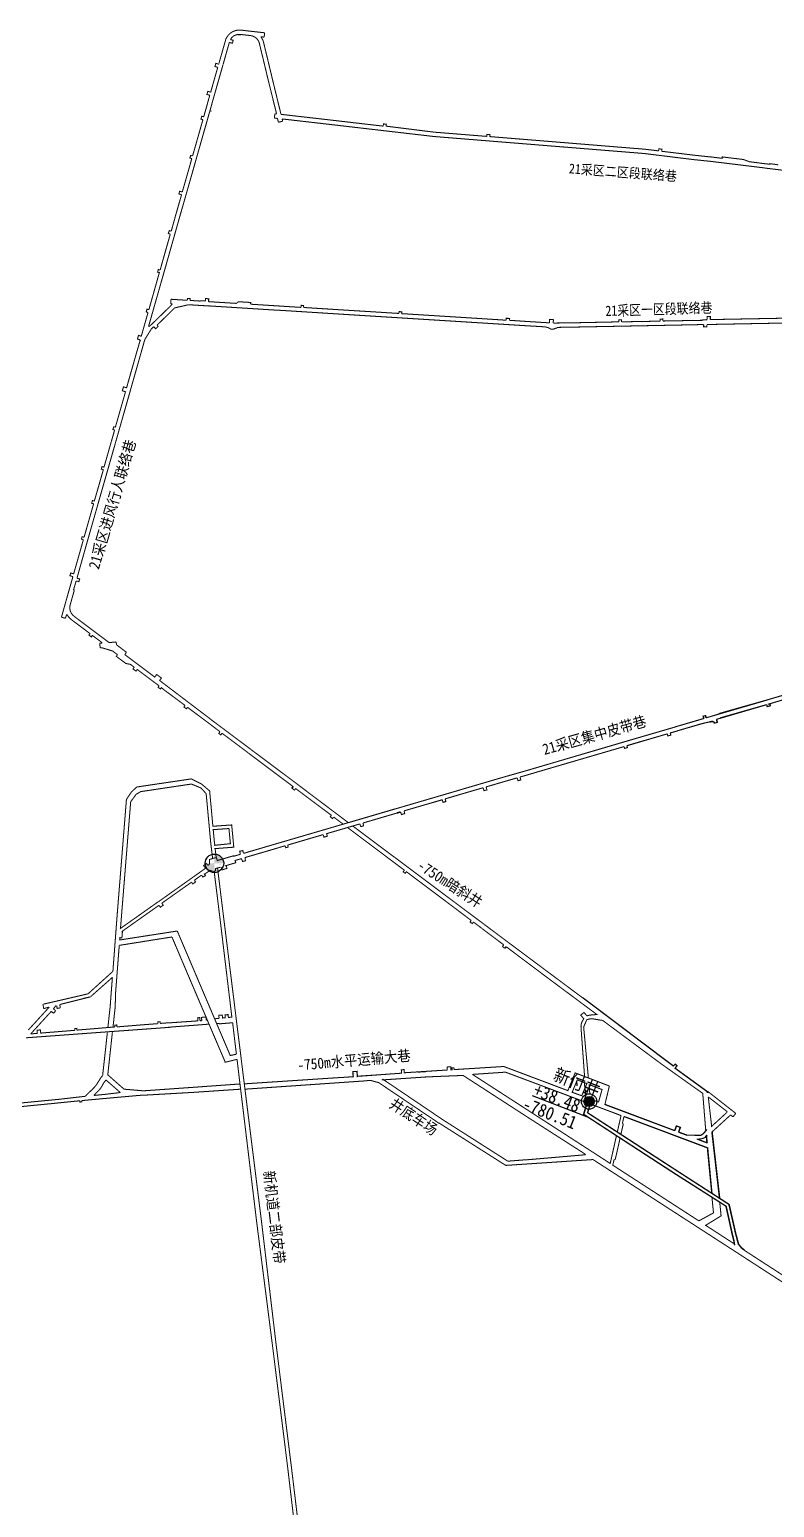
# Model space of a CAD drawing. Extents: x 39491721 to 39501025, y 3850790 to 3853755.
# Drawn here: x 39498082 to 39498809, y 3852255 to 3853696 of the extents above; entities that cross this region are included whole.
import ezdxf

# ---------------------------------------------------------------- set-up
doc = ezdxf.new("R2010")
doc.units = 0
doc.header["$MEASUREMENT"] = 0
for name, color, linetype in [('7煤煤巷', 7, 'Continuous'), ('井筒', 7, 'Continuous'), ('图签', 7, 'Continuous'), ('岩巷', 7, 'Continuous'), ('岩巷道名', 7, 'Continuous'), ('巷道名称', 7, 'Continuous'), ('月末色框', 7, 'Continuous'), ('溜煤眼', 7, 'Continuous'), ('煤巷', 7, 'Continuous')]:
    doc.layers.add(name, color=color, linetype=linetype)
doc.layers.add('岩巷ZSLK0900DCJ', color=7, linetype='Continuous', lineweight=0)
doc.styles.add('HZ', font='', dxfattribs={"width": 0.8})
doc.styles.get('HZ').set_extended_font_data('SimSun')

msp = doc.modelspace()

# ---------------------------------------------------------------- hatches: boundary and pattern name
at = {"layer": '溜煤眼', "lineweight": 40}
h = msp.add_hatch(color=256, dxfattribs=at)
h.paths.add_polyline_path([(39498262.6, 3852892.2), (39498262.6, 3852883.2), (39498271.6, 3852883.2, 0.414214)])
h.paths.add_polyline_path([(39498262.6, 3852874.2), (39498262.6, 3852883.2), (39498253.6, 3852883.2, 0.414214)])

# ---------------------------------------------------------------- linework, layer by layer
at = {"layer": '7煤煤巷', "color": 7, "const_width": 1}
for points in [[(39498221.1, 3852811.4), (39498241.5, 3852763.4)], [(39498278, 3852695.8), (39498226.3, 3852817.2)], [(39498241.5, 3852763.4), (39498273.2, 3852689.1)], [(39498277.5, 3852695.7), (39498284, 3852697.1)], [(39498272.6, 3852689.1), (39498284.6, 3852692.1)]]:
    msp.add_lwpolyline(points, dxfattribs=at)
at = {"layer": '井筒', "color": 7}
msp.add_line((39498572.6, 3852656.9), (39498627.1, 3852635.6), dxfattribs=at)
at = {"layer": '井筒', "color": 7, "const_width": 5}
msp.add_lwpolyline([(39498627.6, 3852648.5, 1), (39498628.6, 3852653.4, 1)], format="xyb", close=True, dxfattribs=at)
msp.add_lwpolyline([(39498627.6, 3852648.5, 1), (39498628.6, 3852653.4, 1)], format="xyb", close=True, dxfattribs=at)
at = {"layer": '井筒', "color": 7}
for radius in [7.5, 7.5, 5, 5]:
    msp.add_circle((39498628.1, 3852651), radius, dxfattribs=at)
at = {"layer": '图签', "color": 23, "const_width": 1}
msp.add_lwpolyline([(39498430, 3853601.6), (39498430.3, 3853603.8), (39498427.5, 3853604.1), (39498427.2, 3853601.9)], dxfattribs=at)
at = {"layer": '岩巷', "color": 23}
for points, const_width in [([(39498273.2, 3853685.2), (39498273.6, 3853686.5), (39498274.4, 3853688), (39498275.8, 3853690.3), (39498278.2, 3853692.6), (39498280.1, 3853693.9), (39498282.9, 3853695), (39498284.6, 3853695.4)], 1), ([(39498273.2, 3853685.2), (39498273.6, 3853686.5), (39498274.4, 3853688), (39498275.8, 3853690.3), (39498278.2, 3853692.6), (39498280.1, 3853693.9), (39498282.9, 3853695), (39498284.6, 3853695.4)], 1), ([(39498278.3, 3853686.4), (39498279.4, 3853688.2), (39498281.3, 3853689.8), (39498283.4, 3853690.8), (39498285.3, 3853691.3)], 1), ([(39498278.3, 3853686.4), (39498279.4, 3853688.2), (39498281.3, 3853689.8), (39498283.4, 3853690.8), (39498285.3, 3853691.3)], 1), ([(39498284.6, 3853695.4), (39498287, 3853695.6), (39498288.5, 3853695.5)], 1), ([(39498284.6, 3853695.4), (39498287, 3853695.6), (39498288.5, 3853695.5)], 0.5), ([(39498285.3, 3853691.3), (39498286.9, 3853691.3), (39498288.2, 3853691.2)], 1), ([(39498287.9, 3853691.3), (39498297.9, 3853690.2)], 1), ([(39498288.4, 3853695.5), (39498311.5, 3853692.9)], 1), ([(39498306.4, 3853682.5), (39498305.8, 3853684.5), (39498304.7, 3853686.2), (39498303.5, 3853687.6), (39498302, 3853688.7), (39498299.7, 3853689.8), (39498297.8, 3853690.2)], 1), ([(39498310.5, 3853683.4), (39498310, 3853685.3), (39498309.3, 3853686.7), (39498308.3, 3853688.4), (39498307.8, 3853689.1)], 1), ([(39498307.8, 3853689), (39498311.1, 3853688.7)], 1), ([(39498311.5, 3853692.9), (39498311.1, 3853688.7)], 1), ([(39498273.3, 3853685.3), (39498267, 3853663.2)], 1), ([(39498273.3, 3853685.3), (39498267, 3853663.2)], 1), ([(39498277.1, 3853683.5), (39498271, 3853662)], 1), ([(39498277.1, 3853683.5), (39498271, 3853662)], 1), ([(39498277.1, 3853683.5), (39498280.1, 3853682.7), (39498280.9, 3853685.6), (39498278.2, 3853686.3)], 1), ([(39498277.1, 3853683.5), (39498280.1, 3853682.7), (39498280.9, 3853685.6), (39498278.2, 3853686.3)], 1), ([(39498306.4, 3853682.7), (39498308.5, 3853673.8)], 1), ([(39498308.5, 3853673.7), (39498309.5, 3853669.9)], 1), ([(39498308.5, 3853673.7), (39498309.5, 3853669.9)], 1), ([(39498310.5, 3853683.6), (39498312.6, 3853674.8)], 1), ([(39498312.6, 3853674.7), (39498313.6, 3853670.9)], 1), ([(39498312.6, 3853674.7), (39498313.6, 3853670.9)], 1), ([(39498265.8, 3853659.2), (39498258.9, 3853635)], 1), ([(39498270.9, 3853661.7), (39498260, 3853623.5)], 1), ([(39498266.7, 3853662.3), (39498263.9, 3853663.1), (39498263.1, 3853660), (39498265.8, 3853659.2)], 1), ([(39498266.9, 3853662.9), (39498266.7, 3853662.3)], 1), ([(39498309.5, 3853669.9), (39498315.3, 3853645.6)], 1), ([(39498313.6, 3853670.9), (39498319.4, 3853646.6)], 1), ([(39498315.3, 3853645.7), (39498323.2, 3853613.9)], 1), ([(39498319.4, 3853646.6), (39498327.5, 3853613.4)], 1), ([(39498258.1, 3853632), (39498255.2, 3853632.8), (39498256.1, 3853635.8), (39498258.9, 3853635)], 1), ([(39498258, 3853632), (39498256, 3853624.8)], 1), ([(39498260.1, 3853623.6), (39498249.5, 3853586.5)], 1), ([(39498256, 3853624.7), (39498252.1, 3853611)], 1), ([(39498251.3, 3853608.2), (39498245.5, 3853587.7)], 1), ([(39498251.3, 3853608.2), (39498249.4, 3853608.8), (39498250.2, 3853611.6), (39498252.1, 3853611)], 1), ([(39498321.1, 3853609.7), (39498321.5, 3853614)], 1), ([(39498324.1, 3853609.4), (39498321.1, 3853609.7)], 1), ([(39498323.2, 3853613.9), (39498321.5, 3853614)], 1), ([(39498324.1, 3853609.4), (39498325, 3853605.7)], 1), ([(39498324.1, 3853609.4), (39498325, 3853605.7)], 1), ([(39498325, 3853605.7), (39498329.1, 3853606.7)], 1), ([(39498325, 3853605.7), (39498329.1, 3853606.7)], 1), ([(39498336.2, 3853612.4), (39498327.5, 3853613.4)], 1), ([(39498328.6, 3853608.9), (39498329.1, 3853606.7)], 1), ([(39498335.8, 3853608.1), (39498328.6, 3853608.9)], 1), ([(39498378.4, 3853603.2), (39498335.8, 3853608.1)], 1), ([(39498379, 3853607.5), (39498336.2, 3853612.4)], 1), ([(39498430.1, 3853597.2), (39498378.4, 3853603.2)], 1), ([(39498427.2, 3853601.9), (39498379, 3853607.5)], 1), ([(39498430.6, 3853601.8), (39498430, 3853601.8)], 1), ([(39498477.3, 3853596), (39498430.6, 3853601.8)], 1), ([(39498249.5, 3853586.5), (39498239.5, 3853551.3)], 1), ([(39498245.5, 3853587.6), (39498241.2, 3853572.8)], 1), ([(39498476.7, 3853591.8), (39498430.1, 3853597.2)], 1), ([(39498682, 3853575.2), (39498476.7, 3853591.8)], 1), ([(39498528.3, 3853591.9), (39498477.3, 3853596)], 1), ([(39498531.2, 3853591.3), (39498531.5, 3853593.5), (39498528.5, 3853593.9), (39498528.3, 3853591.7)], 1), ([(39498682.5, 3853579.4), (39498531.3, 3853591.7)], 1), ([(39498241.2, 3853572.8), (39498239.3, 3853573.3), (39498238.6, 3853570.8), (39498240.5, 3853570.3)], 1), ([(39498730.7, 3853569.2), (39498682, 3853575.2)], 1), ([(39498695.9, 3853577.8), (39498682.5, 3853579.4)], 1), ([(39498698.9, 3853577.4), (39498699.2, 3853579.4), (39498696.2, 3853579.8), (39498695.9, 3853577.8)], 1), ([(39498731.2, 3853573.5), (39498698.9, 3853577.4)], 1), ([(39498747.1, 3853571.8), (39498731.2, 3853573.5)], 1), ([(39498770.9, 3853570.3), (39498758, 3853571.9), (39498757.9, 3853570.5), (39498746.9, 3853571.9)], 1), ([(39498240.5, 3853570.3), (39498235.4, 3853552.4)], 1), ([(39498746.5, 3853567.6), (39498730.7, 3853569.2)], 1), ([(39498770.2, 3853564.7), (39498746.4, 3853567.6)], 1), ([(39498798.1, 3853561.3), (39498770.2, 3853564.7)], 1), ([(39498798.6, 3853565.4), (39498784.5, 3853567.2), (39498778.7, 3853569.4), (39498770.9, 3853570.3)], 1), ([(39498800, 3853561), (39498798, 3853561.3)], 1), ([(39498800.5, 3853565.2), (39498798.5, 3853565.4)], 1), ([(39498239.5, 3853551.3), (39498228.1, 3853511.5)], 1), ([(39498235.4, 3853552.4), (39498231.2, 3853537.7)], 1), ([(39498230.5, 3853535.1), (39498224, 3853512.5)], 1), ([(39498231.2, 3853537.7), (39498228.6, 3853538.4), (39498227.9, 3853535.8), (39498230.5, 3853535.1)], 1), ([(39498228.1, 3853511.5), (39498217.1, 3853472.6)], 1), ([(39498220.4, 3853499.5), (39498218.5, 3853500.1), (39498217.6, 3853497.2), (39498219.6, 3853496.6)], 1), ([(39498224.1, 3853512.6), (39498220.4, 3853499.5)], 1), ([(39498219.5, 3853496.6), (39498213, 3853473.8)], 1), ([(39498217.1, 3853472.6), (39498206.9, 3853436.8)], 1), ([(39498213, 3853473.8), (39498209.6, 3853461.6)], 1), ([(39498209, 3853459.8), (39498202.9, 3853438.1)], 1), ([(39498209, 3853459), (39498207.1, 3853459.6), (39498207.8, 3853462.1), (39498209.6, 3853461.6)], 1), ([(39498198.6, 3853422.9), (39498201.8, 3853434.3)], 1), ([(39498206.9, 3853436.8), (39498199.2, 3853409.8)], 1), ([(39498201.8, 3853434.3), (39498202.9, 3853438.1)], 1), ([(39498208.9, 3853416), (39498218.8, 3853425.7), (39498221.5, 3853428.3)], 1), ([(39498220.1, 3853433), (39498220, 3853428.6)], 1), ([(39498221.5, 3853428.8), (39498220, 3853428.8)], 1), ([(39498236.1, 3853432.1), (39498220.3, 3853433.1)], 1), ([(39498237.3, 3853427.8), (39498223.8, 3853424.7)], 1), ([(39498236.1, 3853432.1), (39498236.2, 3853433.9), (39498238.8, 3853433.8), (39498238.7, 3853432)], 1), ([(39498258, 3853426.5), (39498237.3, 3853427.8)], 1), ([(39498247.7, 3853431.4), (39498238.7, 3853432)], 1), ([(39498247.7, 3853431.4), (39498253.7, 3853431.6)], 1), ([(39498257.1, 3853430.6), (39498257.1, 3853431.5), (39498256.8, 3853431.5), (39498256.9, 3853433.6), (39498253.9, 3853433.8), (39498253.7, 3853431.6)], 1), ([(39498253.7, 3853431), (39498253.9, 3853433.8), (39498257, 3853433.6), (39498256.8, 3853430.8)], 1), ([(39498258.3, 3853430.7), (39498256.8, 3853430.8)], 1), ([(39498283.9, 3853429.1), (39498258.3, 3853430.7)], 1), ([(39498297.8, 3853428.3), (39498298, 3853430), (39498285.9, 3853430.7), (39498283.9, 3853429.1)], 1), ([(39498326.3, 3853426.5), (39498297.8, 3853428.3)], 1), ([(39498195, 3853410.5), (39498197.8, 3853420.2)], 1), ([(39498197.8, 3853420.2), (39498196, 3853420.8), (39498196.7, 3853423.5), (39498198.6, 3853422.9)], 1), ([(39498201.1, 3853408.5), (39498218.9, 3853425.7)], 1), ([(39498206.6, 3853407.9), (39498221.8, 3853422.7)], 1), ([(39498221.7, 3853422.7), (39498223.8, 3853424.7)], 1), ([(39498258, 3853426.6), (39498326, 3853422.3)], 1), ([(39498325.9, 3853422.4), (39498393.8, 3853418.1)], 1), ([(39498347.1, 3853425.2), (39498326.2, 3853426.5)], 1), ([(39498347.1, 3853425.2), (39498347.2, 3853427.2), (39498349.6, 3853427.1), (39498349.5, 3853425.1)], 1), ([(39498394.1, 3853422.3), (39498349.5, 3853425.1)], 1), ([(39498454.7, 3853414.3), (39498393.8, 3853418.1)], 1), ([(39498442.6, 3853419.3), (39498394.1, 3853422.3)], 1), ([(39498442.6, 3853419.3), (39498442.7, 3853421.1), (39498445.3, 3853420.9), (39498445.2, 3853419.1)], 1), ([(39498455, 3853418.5), (39498445.2, 3853419.1)], 1), ([(39498515.5, 3853410.5), (39498454.7, 3853414.3)], 1), ([(39498515.7, 3853414.7), (39498455, 3853418.5)], 1), ([(39498515.6, 3853414.7), (39498547.2, 3853412.7)], 1), ([(39498547.2, 3853412.7), (39498547.3, 3853414.7), (39498550.6, 3853414.4), (39498550.5, 3853412.6)], 1), ([(39498593.1, 3853409.9), (39498593.3, 3853413.2), (39498589.6, 3853413.4), (39498589.4, 3853410.1)], 1), ([(39498700.2, 3853411.9), (39498700.1, 3853413.9), (39498697.5, 3853413.8), (39498697.6, 3853411.8)], 1), ([(39498195, 3853410.5), (39498191.2, 3853397.1)], 1), ([(39498194.7, 3853394), (39498201.1, 3853404.3)], 1), ([(39498199.2, 3853409.8), (39498198.3, 3853406.6)], 1), ([(39498199, 3853406.5), (39498198.3, 3853406.6)], 1), ([(39498199, 3853406.5), (39498201.1, 3853408.5)], 1), ([(39498201.1, 3853404.3), (39498203.3, 3853406.4)], 1), ([(39498203.3, 3853406.4), (39498205.3, 3853404.4), (39498207.7, 3853406.7), (39498206.6, 3853407.9)], 1), ([(39498568.4, 3853407.2), (39498515.6, 3853410.5)], 1), ([(39498568.6, 3853411.4), (39498550.5, 3853412.6)], 1), ([(39498585.6, 3853406.2), (39498568.4, 3853407.2)], 1), ([(39498568.6, 3853411.4), (39498589.4, 3853410.1)], 1), ([(39498585.6, 3853406.1), (39498588.6, 3853405.3), (39498590.6, 3853404.1), (39498593.6, 3853403.9), (39498594.1, 3853404.4), (39498596.6, 3853405.1), (39498597.3, 3853405.8)], 1), ([(39498593.1, 3853409.9), (39498619.7, 3853410.3)], 1), ([(39498597.1, 3853405.7), (39498619.8, 3853406.1)], 1), ([(39498619.7, 3853410.3), (39498657.2, 3853411.1)], 1), ([(39498619.8, 3853406.1), (39498671.4, 3853407.1)], 1), ([(39498657.2, 3853411), (39498657.1, 3853413), (39498659.7, 3853413), (39498659.8, 3853411)], 1), ([(39498659.8, 3853411.1), (39498671.3, 3853411.3)], 1), ([(39498671.2, 3853407.1), (39498722.3, 3853408.1)], 1), ([(39498671.3, 3853411.3), (39498697.6, 3853411.8)], 1), ([(39498700.2, 3853411.9), (39498722.2, 3853412.3)], 1), ([(39498722.3, 3853408.1), (39498732, 3853408.3)], 1), ([(39498722.4, 3853412.4), (39498732, 3853412.5)], 1), ([(39498193.9, 3853391.3), (39498182.1, 3853349.7)], 1), ([(39498189.9, 3853392.4), (39498186.3, 3853380)], 1), ([(39498191.2, 3853397.1), (39498188.5, 3853397.9), (39498187.5, 3853394.3), (39498190.2, 3853393.5)], 1), ([(39498190.2, 3853393.5), (39498189.9, 3853392.4)], 1.5), ([(39498194.7, 3853394), (39498193.9, 3853391.3)], 1), ([(39498186.3, 3853380), (39498178, 3853350.9)], 1), ([(39498182.1, 3853349.7), (39498165.9, 3853292.9)], 1), ([(39498175.8, 3853343), (39498165.9, 3853308.4)], 1), ([(39498176.9, 3853346.8), (39498173.8, 3853347.7), (39498172.7, 3853343.9), (39498176.4, 3853342.8)], 1), ([(39498178, 3853350.9), (39498176.9, 3853346.8)], 1), ([(39498165.2, 3853305.7), (39498161.9, 3853294.1)], 1), ([(39498165.2, 3853305.7), (39498163.5, 3853306.1), (39498164.3, 3853308.8), (39498165.9, 3853308.4)], 1), ([(39498165.9, 3853292.8), (39498152.7, 3853246.7)], 1), ([(39498161.8, 3853293.9), (39498154.8, 3853269.4)], 1), ([(39498154.2, 3853267), (39498152.2, 3853267.6), (39498152.9, 3853270), (39498154.8, 3853269.4)], 1), ([(39498154.2, 3853267), (39498148.7, 3853247.8)], 1), ([(39498152.7, 3853246.7), (39498135.1, 3853184.9)], 1), ([(39498148.7, 3853247.8), (39498145.4, 3853236.4)], 1), ([(39498144.7, 3853233.8), (39498135.4, 3853201.1)], 1), ([(39498145.4, 3853236.4), (39498143.5, 3853236.9), (39498142.8, 3853234.3), (39498144.7, 3853233.8)], 1), ([(39498134.7, 3853198.8), (39498131.2, 3853186.3)], 1), ([(39498134.7, 3853198.8), (39498132.8, 3853199.3), (39498133.5, 3853201.6), (39498135.4, 3853201.1)], 1), ([(39498131.2, 3853186.3), (39498125.2, 3853165.4)], 1), ([(39498135.2, 3853185.2), (39498128.4, 3853161.1)], 1), ([(39498124.5, 3853162.7), (39498118.4, 3853141.3)], 1), ([(39498124.5, 3853162.7), (39498121.6, 3853163.6), (39498122.3, 3853166.3), (39498125.2, 3853165.4)], 1), ([(39498127.6, 3853158.5), (39498125.1, 3853149.7)], 1), ([(39498127.6, 3853158.5), (39498130.3, 3853157.8), (39498131.1, 3853160.4), (39498128.4, 3853161.1)], 1), ([(39498118.4, 3853141.3), (39498113.3, 3853123.1)], 1), ([(39498121.5, 3853134.1), (39498123.2, 3853140)], 1), ([(39498123.1, 3853139.8), (39498125.9, 3853149.5)], 1), ([(39498125.9, 3853149.5), (39498125.1, 3853149.7)], 1.5), ([(39498118.4, 3853125.9), (39498117.2, 3853122.1)], 1), ([(39498123.2, 3853120.6), (39498121.5, 3853122.1), (39498120.3, 3853123.4), (39498119.2, 3853125), (39498118.7, 3853125.8)], 1), ([(39498113.2, 3853123.2), (39498117.2, 3853122.1)], 1), ([(39498133, 3853113.3), (39498123.2, 3853120.6)], 1), ([(39498135.5, 3853116.6), (39498125.7, 3853124)], 1), ([(39498141.2, 3853107.1), (39498133, 3853113.3)], 1), ([(39498159.8, 3853098.4), (39498135.5, 3853116.6)], 1), ([(39498141.2, 3853107.1), (39498140.1, 3853105.7), (39498142.5, 3853103.9), (39498143.6, 3853105.3)], 1), ([(39498152.9, 3853097.8), (39498152.8, 3853098.4), (39498143.6, 3853105.3)], 1), ([(39498152.9, 3853098), (39498150.7, 3853097.8)], 1), ([(39498151.1, 3853093), (39498150.7, 3853097.9)], 1), ([(39498166.7, 3853099), (39498159.5, 3853098.4)], 1), ([(39498166.7, 3853099), (39498167, 3853096.3)], 1), ([(39498176.7, 3853088.9), (39498167, 3853096.3)], 1), ([(39498152.9, 3853093.3), (39498151.1, 3853093.2)], 1), ([(39498152.9, 3853093.3), (39498163.2, 3853090.2)], 1), ([(39498168, 3853086.6), (39498163.2, 3853090.2)], 1), ([(39498168, 3853086.6), (39498166.8, 3853085), (39498176.2, 3853078), (39498181.4, 3853077)], 1), ([(39498175.1, 3853086.7), (39498176.7, 3853088.9)], 1), ([(39498204.6, 3853064.6), (39498175.1, 3853086.7)], 1), ([(39498184.3, 3853074.4), (39498180.7, 3853077.1)], 1), ([(39498184.4, 3853074.6), (39498183.1, 3853072.7), (39498186, 3853070.6), (39498187.4, 3853072.5)], 1), ([(39498208.7, 3853056.1), (39498187.2, 3853072.2)], 1), ([(39498209, 3853061.5), (39498210.9, 3853063.8), (39498206.2, 3853067.3), (39498204.4, 3853064.9)], 1), ([(39498208.4, 3853056.1), (39498207.5, 3853054.9), (39498209.9, 3853053.2), (39498210.8, 3853054.4)], 1), ([(39498216, 3853056.2), (39498208.7, 3853061.8)], 1), ([(39498213.3, 3853052.5), (39498210.4, 3853054.8)], 1), ([(39498216, 3853056.2), (39498259.5, 3853023.2)], 1), ([(39498213.2, 3853052.5), (39498233.9, 3853037.1)], 1), ([(39498801.4, 3853042.4), (39498754.7, 3853029.2)], 1), ([(39498801.4, 3853042.4), (39498754.7, 3853029.2)], 1), ([(39498801.4, 3853042.4), (39498754.8, 3853028.8)], 1), ([(39498801.9, 3853042.4), (39498755.3, 3853028.8)], 1), ([(39498801.2, 3853037.9), (39498801.7, 3853035.9), (39498804.7, 3853036.8), (39498804.1, 3853038.8)], 1), ([(39498801.2, 3853037.9), (39498801.7, 3853035.9), (39498804.7, 3853036.8), (39498804.1, 3853038.8)], 1), ([(39498801.2, 3853037.9), (39498801.7, 3853035.9), (39498804.7, 3853036.8), (39498804.1, 3853038.7)], 1), ([(39498830.9, 3853051.1), (39498801.4, 3853042.4)], 1), ([(39498801.6, 3853037.9), (39498802.2, 3853036), (39498805.2, 3853036.8), (39498804.6, 3853038.8)], 1), ([(39498831.4, 3853051.1), (39498801.9, 3853042.5)], 1), ([(39498839.6, 3853049.1), (39498802.6, 3853038.3)], 1), ([(39498840, 3853049.2), (39498804.6, 3853038.8)], 1), ([(39498233.9, 3853037.1), (39498232.8, 3853035.6), (39498235.2, 3853033.8), (39498236.3, 3853035.3)], 1), ([(39498236.3, 3853035.3), (39498256.9, 3853019.9)], 1), ([(39498739.9, 3853024.4), (39498712.7, 3853016.4)], 1), ([(39498740.3, 3853024.4), (39498713.2, 3853016.5)], 1), ([(39498739.9, 3853024.4), (39498739.2, 3853026.6), (39498741.4, 3853027.2), (39498742.1, 3853025)], 1), ([(39498740.3, 3853024.4), (39498739.7, 3853026.6), (39498741.9, 3853027.3), (39498742.5, 3853025.1)], 1), ([(39498754.8, 3853028.8), (39498742.1, 3853025)], 1), ([(39498755.3, 3853028.8), (39498742.5, 3853025.1)], 1), ([(39498756, 3853024.7), (39498752.2, 3853023.5)], 1), ([(39498756.5, 3853024.7), (39498752.6, 3853023.6)], 1), ([(39498801.2, 3853037.9), (39498755.9, 3853025)], 1), ([(39498801.2, 3853037.9), (39498755.9, 3853025)], 1), ([(39498801.2, 3853037.9), (39498756, 3853024.6)], 1), ([(39498801.6, 3853037.9), (39498756.5, 3853024.7)], 1), ([(39498256.9, 3853019.9), (39498268, 3853011.5)], 1), ([(39498298.2, 3852994.2), (39498259.4, 3853023.2)], 1), ([(39498268, 3853011.5), (39498266.8, 3853009.9), (39498268.8, 3853008.4), (39498270, 3853010)], 1), ([(39498270, 3853010), (39498295.6, 3852990.8)], 1), ([(39498713.1, 3853016.4), (39498675.6, 3853005.5)], 1), ([(39498713.1, 3853016.4), (39498675.6, 3853005.5)], 1), ([(39498713.2, 3853016.4), (39498675.7, 3853005.5)], 1), ([(39498707.2, 3853010.3), (39498707.8, 3853008.2), (39498704.9, 3853007.4), (39498704.4, 3853009.4)], 1), ([(39498707.2, 3853010.3), (39498707.8, 3853008.2), (39498704.9, 3853007.4), (39498704.4, 3853009.4)], 1), ([(39498707.3, 3853010.2), (39498707.9, 3853008.2), (39498705, 3853007.4), (39498704.4, 3853009.4)], 1), ([(39498714.3, 3853012.3), (39498707.2, 3853010.3)], 1), ([(39498714.3, 3853012.3), (39498707.2, 3853010.3)], 1), ([(39498714.4, 3853012.3), (39498707.3, 3853010.2)], 1), ([(39498738.4, 3853019.5), (39498713.9, 3853012.3)], 1), ([(39498738.9, 3853019.5), (39498714.4, 3853012.4)], 1), ([(39498738.4, 3853019.5), (39498745.7, 3853021.1)], 1), ([(39498738.9, 3853019.5), (39498746.2, 3853021.2)], 1), ([(39498745.7, 3853021.1), (39498748.6, 3853021.5)], 1.5), ([(39498746.2, 3853021.2), (39498749, 3853021.6)], 1.5), ([(39498752.2, 3853023.5), (39498753, 3853020.6), (39498750.1, 3853019.8), (39498749.8, 3853020.7), (39498748.6, 3853021.5)], 1), ([(39498752.6, 3853023.6), (39498753.5, 3853020.7), (39498750.6, 3853019.8), (39498750.3, 3853020.8), (39498749, 3853021.6)], 1), ([(39498749.8, 3853020.7), (39498750.1, 3853019.8)], 1), ([(39498750.3, 3853020.8), (39498750.6, 3853019.8)], 1), ([(39498675.6, 3853005.5), (39498619.8, 3852989.1)], 1), ([(39498675.7, 3853005.5), (39498619.9, 3852989.1)], 1), ([(39498662.2, 3852997), (39498621.1, 3852985)], 1), ([(39498665, 3852997.8), (39498665.6, 3852996), (39498662.8, 3852995.2), (39498662.2, 3852997)], 1), ([(39498676.8, 3853001.4), (39498664.9, 3852997.9)], 1), ([(39498676.9, 3853001.3), (39498665, 3852997.8)], 1), ([(39498704.4, 3853009.4), (39498676.8, 3853001.4)], 1), ([(39498704.4, 3853009.4), (39498676.8, 3853001.4)], 1), ([(39498704.4, 3853009.4), (39498676.9, 3853001.3)], 1), ([(39498295.7, 3852990.7), (39498339.6, 3852957.8)], 1), ([(39498393.1, 3852922.9), (39498342, 3852961.4), (39498298.3, 3852994.1)], 1), ([(39498619.9, 3852989.1), (39498567.1, 3852973.6)], 1), ([(39498621.1, 3852985), (39498568.2, 3852969.5)], 1), ([(39498542.8, 3852966.7), (39498500.6, 3852954.3)], 1), ([(39498567.1, 3852973.6), (39498542.8, 3852966.7)], 1), ([(39498557.9, 3852966.5), (39498544, 3852962.5)], 1), ([(39498557.9, 3852966.5), (39498558.8, 3852963.7), (39498561.5, 3852964.5), (39498560.7, 3852967.3)], 1), ([(39498568.3, 3852969.5), (39498560.7, 3852967.3)], 1), ([(39498261, 3852919.8), (39498257.9, 3852953.8), (39498250.1, 3852960.4), (39498240, 3852965.5), (39498186.8, 3852957.6), (39498181.6, 3852952.8), (39498176.7, 3852945.5), (39498171, 3852874.3)], 1), ([(39498180.8, 3852943.1), (39498186.2, 3852950.5), (39498190.6, 3852953.1), (39498240.1, 3852960.5), (39498249.5, 3852956.6), (39498254.5, 3852951.1), (39498258.9, 3852903.6), (39498260.8, 3852887.9)], 1), ([(39498341.8, 3852956.1), (39498340.7, 3852954.6), (39498338.4, 3852956.3), (39498339.6, 3852957.8)], 1), ([(39498339.4, 3852957.9), (39498339.6, 3852957.8)], 1), ([(39498341.8, 3852956.1), (39498376.7, 3852930)], 1), ([(39498500.7, 3852954.3), (39498468.6, 3852944.9)], 1), ([(39498524.7, 3852956.9), (39498490.2, 3852946.8)], 1), ([(39498524.7, 3852956.9), (39498525.6, 3852954), (39498528.4, 3852954.8), (39498527.6, 3852957.7)], 1), ([(39498544, 3852962.5), (39498527.6, 3852957.7)], 1), ([(39498170.9, 3852819.7), (39498172.2, 3852835.9), (39498180.9, 3852943.7)], 1), ([(39498258.3, 3852948.7), (39498258.3, 3852948.7)], 1), ([(39498258.6, 3852946.3), (39498258.6, 3852946.3)], 1), ([(39498468.6, 3852944.9), (39498393.5, 3852922.9)], 1), ([(39498469.8, 3852940.8), (39498447.5, 3852934.3)], 1), ([(39498484.8, 3852945.2), (39498469.8, 3852940.8)], 1), ([(39498484.9, 3852945.1), (39498469.8, 3852940.8)], 1), ([(39498484.9, 3852945.1), (39498469.8, 3852940.8)], 1), ([(39498484.8, 3852945.2), (39498485.6, 3852942.7), (39498488.3, 3852943.5), (39498487.6, 3852946)], 1), ([(39498484.9, 3852945.1), (39498485.6, 3852942.6), (39498488.4, 3852943.4), (39498487.7, 3852945.9)], 1), ([(39498484.9, 3852945.1), (39498485.6, 3852942.6), (39498488.4, 3852943.4), (39498487.7, 3852945.9)], 1), ([(39498501.9, 3852950.2), (39498487.6, 3852946)], 1), ([(39498404.6, 3852926.2), (39498375.3, 3852917.6)], 1), ([(39498378.9, 3852928.3), (39498377.8, 3852926.8), (39498375.6, 3852928.5), (39498376.7, 3852930)], 1), ([(39498378.9, 3852928.3), (39498388.1, 3852921.4)], 1), ([(39498439.3, 3852936.4), (39498404.6, 3852926.2)], 1), ([(39498440.6, 3852932.2), (39498407.5, 3852922.5)], 1), ([(39498444.2, 3852933.3), (39498440.5, 3852932.2)], 1.5), ([(39498444.2, 3852933.3), (39498445, 3852930.7), (39498448.2, 3852931.7), (39498447.5, 3852934.3)], 1), ([(39498260.6, 3852919.3), (39498279.4, 3852920.6), (39498281.5, 3852898.4)], 1), ([(39498260.7, 3852916), (39498276.7, 3852917.1), (39498278.2, 3852902)], 1), ([(39498262.9, 3852900.9), (39498262.5, 3852904), (39498261.4, 3852915.9)], 1), ([(39498375.3, 3852917.6), (39498324, 3852902.6)], 1), ([(39498368.7, 3852911.2), (39498334, 3852901)], 1), ([(39498371.8, 3852912.5), (39498372.7, 3852909.6), (39498369.4, 3852908.7), (39498368.7, 3852911.2)], 1), ([(39498404.4, 3852921.6), (39498392.4, 3852918.1), (39498372, 3852912.1)], 1), ([(39498392.4, 3852918.1), (39498412.6, 3852903)], 1), ([(39498438.1, 3852889.2), (39498397.5, 3852919.6)], 1), ([(39498404.4, 3852921.6), (39498405.4, 3852919), (39498408.1, 3852919.8), (39498407.5, 3852922.5)], 1), ([(39498262.1, 3852900.7), (39498278.7, 3852902.4)], 1), ([(39498262.6, 3852897.5), (39498281.2, 3852898.9)], 1), ([(39498264.3, 3852888.9), (39498263.2, 3852897.8)], 1), ([(39498291, 3852892.9), (39498290.2, 3852895.6), (39498287.2, 3852895), (39498287.9, 3852892)], 1), ([(39498324, 3852902.6), (39498291, 3852892.9)], 1), ([(39498325.2, 3852898.4), (39498292.3, 3852888.8)], 1), ([(39498331.6, 3852900.3), (39498325.2, 3852898.5)], 1), ([(39498331.6, 3852900.3), (39498332.1, 3852898.4), (39498334.5, 3852899.1), (39498334, 3852901)], 1), ([(39498412.6, 3852903), (39498435.6, 3852885.7)], 1), ([(39498253.9, 3852878.4), (39498252, 3852881.1), (39498254.7, 3852883.1), (39498256.1, 3852881.2)], 1), ([(39498257.7, 3852882.3), (39498256.1, 3852881.2)], 1), ([(39498271.8, 3852887.8), (39498265.4, 3852885.9), (39498264.4, 3852888.9), (39498257.9, 3852887), (39498257.7, 3852882.3)], 1), ([(39498262.3, 3852875.5), (39498260.7, 3852887.7)], 0.03), ([(39498266, 3852878.7), (39498265.7, 3852881.5), (39498268.5, 3852881.8), (39498268.2, 3852884.2), (39498265.4, 3852883.8), (39498265.1, 3852885.9)], 0.03), ([(39498274, 3852881), (39498274.8, 3852878.2), (39498269.9, 3852876.8), (39498269, 3852879.6)], 1), ([(39498271.8, 3852887.8), (39498281.4, 3852890.6), (39498281.5, 3852890.1), (39498287.9, 3852892)], 1), ([(39498273.8, 3852881), (39498272.8, 3852880.7)], 1), ([(39498289, 3852887.8), (39498282.7, 3852886), (39498283.4, 3852883.8), (39498273.7, 3852880.9)], 1), ([(39498289, 3852887.8), (39498290, 3852884.9), (39498292.9, 3852885.8), (39498292.3, 3852888.8)], 1), ([(39498289, 3852887.8), (39498290, 3852884.9), (39498292.9, 3852885.8), (39498292.3, 3852888.8)], 1), ([(39498291, 3852892.9), (39498294.8, 3852894)], 1), ([(39498296, 3852889.9), (39498292.3, 3852888.8)], 1), ([(39498435.6, 3852885.7), (39498447.9, 3852876.5), (39498446.7, 3852874.9), (39498448.6, 3852873.5), (39498449.9, 3852875), (39498484.3, 3852849.2)], 1), ([(39498486.9, 3852852.7), (39498438.2, 3852889.2)], 1), ([(39498171, 3852874.3), (39498167.9, 3852836.1), (39498163.5, 3852777.9)], 1), ([(39498251.8, 3852876.9), (39498208.3, 3852846)], 1), ([(39498240.2, 3852864.8), (39498241.4, 3852863.1), (39498244.2, 3852865.1), (39498243, 3852866.7)], 1), ([(39498249.7, 3852871.5), (39498243, 3852866.7)], 1), ([(39498252.4, 3852873.1), (39498253.8, 3852871.2), (39498251.3, 3852869.8), (39498250.2, 3852871.4), (39498249.9, 3852871.3), (39498249.7, 3852871.5)], 1), ([(39498253.9, 3852878.4), (39498251.8, 3852876.9)], 1), ([(39498254.2, 3852873.5), (39498253.6, 3852873), (39498252.7, 3852872.7)], 1), ([(39498254.2, 3852873.5), (39498258.3, 3852876.3)], 1), ([(39498258.3, 3852876.3), (39498260.1, 3852875.8), (39498260.8, 3852874.3), (39498264.1, 3852876.5), (39498263, 3852878)], 1), ([(39498262.3, 3852875.3), (39498267.7, 3852831.8), (39498279.6, 3852733)], 1), ([(39498268.4, 3852879.4), (39498263.1, 3852877.9)], 1), ([(39498291.8, 3852667.4), (39498271.3, 3852832.3), (39498265.6, 3852878.6)], 1), ([(39498240.2, 3852864.8), (39498211.2, 3852844.3)], 1), ([(39498526, 3852823.5), (39498486.9, 3852852.7)], 1), ([(39498208.1, 3852846), (39498170.3, 3852819.3)], 1), ([(39498208.5, 3852842.3), (39498172.1, 3852816.6)], 1), ([(39498208.5, 3852842.3), (39498209.8, 3852840.4), (39498212.6, 3852842.4), (39498211.2, 3852844.3)], 1), ([(39498484.3, 3852849.2), (39498513.1, 3852827.5)], 1), ([(39498513.1, 3852827.5), (39498512, 3852826), (39498514.1, 3852824.4), (39498515.2, 3852826)], 1), ([(39498515.2, 3852826), (39498523.3, 3852819.9)], 1), ([(39498556.9, 3852800.4), (39498526.1, 3852823.4)], 1), ([(39498169.7, 3852808.4), (39498226.3, 3852817.2)], 1), ([(39498169.7, 3852803.2), (39498221.1, 3852811.4)], 1), ([(39498172.1, 3852816.6), (39498172.8, 3852816.5), (39498172.3, 3852810.5), (39498169.8, 3852810.8)], 1), ([(39498170.1, 3852808.5), (39498170.3, 3852810.7)], 1), ([(39498523.4, 3852819.8), (39498544.8, 3852803.7)], 1), ([(39498166.2, 3852758), (39498169.7, 3852803.2)], 1), ([(39498544.8, 3852803.7), (39498543.5, 3852802.1)], 1), ([(39498543.5, 3852802.1), (39498545.9, 3852800.3)], 1), ([(39498547.2, 3852801.9), (39498545.9, 3852800.3)], 1.5), ([(39498623.8, 3852674.1), (39498620.3, 3852722.2), (39498620.2, 3852724.4), (39498620.7, 3852727.8), (39498622.9, 3852731.7), (39498619.9, 3852735.2), (39498623.1, 3852737.8), (39498626, 3852734.5), (39498628.5, 3852735.2), (39498635.7, 3852735.8), (39498611.1, 3852754.1), (39498584.6, 3852773.8), (39498547.2, 3852801.9)], 1), ([(39498556.9, 3852800.4), (39498621.6, 3852752.2)], 1), ([(39498163.5, 3852777.9), (39498139.4, 3852756.1)], 1), ([(39498163, 3852772), (39498142, 3852753.4)], 1), ([(39498163, 3852772), (39498160.8, 3852743.2), (39498158.6, 3852723.1)], 1), ([(39498139.4, 3852756), (39498095.8, 3852745.9)], 1), ([(39498134.2, 3852751.4), (39498141.9, 3852753.1), (39498111.6, 3852745.5)], 1), ([(39498163.6, 3852723.5), (39498165.7, 3852742.8), (39498166.2, 3852758)], 1), ([(39498743.5, 3852659.3), (39498743.3, 3852660.5), (39498711.8, 3852683.4), (39498713.6, 3852685.9), (39498711.9, 3852687.4), (39498710, 3852685.6), (39498621.4, 3852752.4)], 1), ([(39498743.9, 3852659.2), (39498743.8, 3852660.6), (39498712.2, 3852683.5), (39498714.1, 3852685.9), (39498712.3, 3852687.5), (39498710.5, 3852685.7), (39498621.9, 3852752.4)], 1), ([(39498081, 3852720.7), (39498101.4, 3852743)], 1), ([(39498083.3, 3852716.9), (39498103.4, 3852738.9)], 1), ([(39498096.1, 3852741.3), (39498095.2, 3852745.9)], 1), ([(39498101.2, 3852743), (39498095.7, 3852741.5)], 1), ([(39498103.2, 3852739), (39498105.6, 3852736.9)], 1), ([(39498107.7, 3852739.4), (39498105.3, 3852741.6)], 1), ([(39498105.5, 3852741.4), (39498107.2, 3852743.5), (39498108, 3852744.5)], 1), ([(39498105.5, 3852737), (39498107.7, 3852739.4)], 1), ([(39498109.2, 3852741.4), (39498108.6, 3852744.6)], 1), ([(39498109.2, 3852741.7), (39498112.3, 3852742.3)], 1), ([(39498112.3, 3852742.3), (39498111.6, 3852745.5)], 1), ([(39498126.5, 3852720.3), (39498126.4, 3852722.1), (39498128.4, 3852722.3), (39498128.4, 3852720.4)], 1), ([(39498128.4, 3852720.6), (39498165.6, 3852723.7)], 1), ([(39498165.2, 3852719.4), (39498218.8, 3852723.3)], 1), ([(39498165.5, 3852723.6), (39498165.5, 3852725.4), (39498167.4, 3852725.6), (39498167.4, 3852723.7)], 1), ([(39498167.4, 3852723.7), (39498190.3, 3852725.6)], 1), ([(39498188, 3852725.4), (39498207.3, 3852726.9)], 1), ([(39498207.3, 3852726.9), (39498207.2, 3852728.8), (39498209.6, 3852728.8), (39498209.6, 3852727.1)], 1), ([(39498207.3, 3852726.9), (39498207.2, 3852728.8), (39498209.6, 3852728.8), (39498209.6, 3852727.1)], 1), ([(39498209.6, 3852727.1), (39498217.6, 3852727.7)], 1), ([(39498217.4, 3852727.6), (39498246.4, 3852729.6), (39498246.2, 3852732.6), (39498248.3, 3852732.8), (39498248.5, 3852729.8)], 1), ([(39498217.6, 3852723.4), (39498257.3, 3852726.4)], 1), ([(39498248.5, 3852729.8), (39498250.2, 3852729.9)], 1.5), ([(39498254.6, 3852730.1), (39498254.4, 3852733.3), (39498250, 3852733), (39498250.2, 3852729.9)], 1), ([(39498254.6, 3852730.3), (39498255.6, 3852730.3)], 1), ([(39498267.1, 3852732), (39498263.2, 3852731.7), (39498262.8, 3852731.4)], 1), ([(39498264.7, 3852727), (39498267.4, 3852727.2)], 1), ([(39498265.5, 3852727.1), (39498267.2, 3852727.1), (39498267.5, 3852726.4)], 1), ([(39498267.1, 3852732.1), (39498266.9, 3852735), (39498270.2, 3852735.3), (39498270.5, 3852732.4), (39498273.1, 3852732.6), (39498272.9, 3852735.5), (39498275.9, 3852735.7), (39498276.2, 3852732.8)], 1), ([(39498267.3, 3852726.7), (39498280.6, 3852727.8)], 1), ([(39498267.3, 3852726.7), (39498273.2, 3852727.2)], 1), ([(39498276.2, 3852732.9), (39498279.9, 3852733.3)], 1), ([(39498280.3, 3852727.8), (39498284, 3852697.1)], 1), ([(39498627.4, 3852674), (39498622.8, 3852723.6), (39498625.8, 3852730.7), (39498629.1, 3852731.6), (39498632.3, 3852731.5), (39498641.4, 3852730)], 1), ([(39498641.4, 3852730), (39498697.9, 3852688.1)], 1), ([(39498078.8, 3852713.1), (39498170.2, 3852719.8)], 1), ([(39498083.3, 3852716.9), (39498089.6, 3852717.4), (39498089.5, 3852720.5), (39498092.7, 3852720.8), (39498093.1, 3852717.7), (39498126.5, 3852720.4)], 1), ([(39498158.1, 3852718.2), (39498153.5, 3852676.4)], 1), ([(39498287.5, 3852668.1), (39498241.7, 3852664.8), (39498193.3, 3852661.4), (39498174.4, 3852663), (39498158.5, 3852677), (39498163, 3852718.6)], 1), ([(39498284.6, 3852692.1), (39498303.9, 3852532.5), (39498319.3, 3852412.3), (39498334.1, 3852293.6), (39498355.2, 3852115.2)], 1), ([(39498385.3, 3852674.3), (39498398.1, 3852675.2), (39498397.7, 3852680.1), (39498401.8, 3852680.4), (39498402.1, 3852675.5), (39498445.1, 3852678.6), (39498444.9, 3852681.9), (39498447.6, 3852682.1), (39498447.6, 3852679), (39498489.7, 3852681.7), (39498489.6, 3852684.6), (39498493.1, 3852684.8), (39498493.3, 3852681.9), (39498494.4, 3852682), (39498494.3, 3852683.8), (39498496.2, 3852683.9), (39498496.5, 3852682.1), (39498544.8, 3852685.1)], 1), ([(39498397.6, 3852679.5), (39498397.9, 3852674.4)], 1), ([(39498401.9, 3852674.7), (39498401.6, 3852679.7)], 1), ([(39498468.7, 3852680.1), (39498460.7, 3852679.6)], 1), ([(39498514.3, 3852677.4), (39498546.6, 3852679.6)], 1), ([(39498544.4, 3852685.3), (39498607.4, 3852661.6)], 1), ([(39498546.6, 3852679.6), (39498659.3, 3852637.3)], 1), ([(39498607.2, 3852661.1), (39498614.5, 3852678.9), (39498647.9, 3852666.1)], 1), ([(39498697.9, 3852688.1), (39498739, 3852658.9), (39498741.9, 3852622.9)], 1), ([(39498153.5, 3852676.4), (39498153.4, 3852676.3), (39498153.3, 3852676.1), (39498153.2, 3852676), (39498153.1, 3852675.9), (39498153, 3852675.8), (39498153, 3852675.7), (39498152.9, 3852675.6), (39498152.8, 3852675.5), (39498152.7, 3852675.4), (39498152.6, 3852675.3), (39498152.5, 3852675.2), (39498152.4, 3852675.1), (39498151.9, 3852674.4), (39498151.4, 3852673.7), (39498150.9, 3852672.9), (39498150.4, 3852672.2), (39498150, 3852671.4), (39498149.5, 3852670.6), (39498149, 3852669.8), (39498148.6, 3852669.1), (39498148.1, 3852668.3), (39498147.6, 3852667.6), (39498147.1, 3852666.9), (39498146.6, 3852666.2), (39498145.8, 3852665.3), (39498145, 3852664.4), (39498144.2, 3852663.6), (39498143.4, 3852662.7), (39498142.5, 3852661.9), (39498141.7, 3852661.1), (39498140.8, 3852660.3), (39498140, 3852659.5), (39498139.1, 3852658.7), (39498138.3, 3852657.8), (39498137.5, 3852657), (39498136.8, 3852656.1)], 1), ([(39498156.7, 3852672), (39498156.6, 3852671.8), (39498156.4, 3852671.6), (39498156.3, 3852671.5), (39498156.2, 3852671.3), (39498156, 3852671.1), (39498155.9, 3852670.9), (39498155.7, 3852670.7), (39498155.6, 3852670.5), (39498155.5, 3852670.4), (39498155.3, 3852670.2), (39498155.2, 3852670), (39498155, 3852669.8), (39498154.7, 3852669.4), (39498154.4, 3852668.9), (39498154.1, 3852668.4), (39498153.8, 3852667.9), (39498153.6, 3852667.4), (39498153.3, 3852666.9), (39498153.1, 3852666.4), (39498152.8, 3852665.9), (39498152.5, 3852665.4), (39498152.2, 3852665), (39498151.9, 3852664.5), (39498151.6, 3852664.1), (39498151.1, 3852663.4), (39498150.6, 3852662.8), (39498150, 3852662.2), (39498149.4, 3852661.6), (39498148.9, 3852661), (39498148.3, 3852660.5), (39498147.7, 3852659.9), (39498147.1, 3852659.3), (39498146.6, 3852658.7), (39498146, 3852658.1), (39498145.5, 3852657.5), (39498145, 3852656.9)], 1), ([(39498156.7, 3852672), (39498170.9, 3852659.6)], 1), ([(39498385.8, 3852674.4), (39498291.7, 3852668.2)], 1), ([(39498350.1, 3852191.5), (39498337.7, 3852294.2), (39498322.9, 3852412.8), (39498308.6, 3852533.1), (39498292, 3852665.7), (39498291.8, 3852667.4)], 1), ([(39498481.8, 3852629.7), (39498422.8, 3852669.4), (39498414.6, 3852671.6), (39498409.7, 3852671.1), (39498292.3, 3852663)], 1), ([(39498430.2, 3852677.5), (39498401.8, 3852675.6)], 1), ([(39498425.8, 3852672), (39498469.2, 3852674.9)], 1), ([(39498426.6, 3852672.9), (39498485.4, 3852633.2)], 1), ([(39498468.1, 3852674.9), (39498497.5, 3852676.1), (39498505.2, 3852676.4), (39498569.8, 3852634.6), (39498624.9, 3852599.3)], 1), ([(39498648.7, 3852590.6), (39498573, 3852639.5), (39498514.3, 3852677.4)], 1), ([(39498611.3, 3852659.3), (39498616.6, 3852672.1), (39498625.9, 3852668.4)], 1), ([(39498626.2, 3852669.1), (39498620.8, 3852656.4)], 1), ([(39498623.5, 3852669.4), (39498624, 3852664)], 1), ([(39498629.5, 3852667.8), (39498624.2, 3852655.1)], 1), ([(39498628.9, 3852658), (39498628, 3852667.6)], 1), ([(39498629.3, 3852667.1), (39498641.3, 3852662.4)], 1), ([(39498647.9, 3852666.1), (39498643.4, 3852647.6)], 1), ([(39497826.8, 3852609.4), (39498002.9, 3852639.1), (39498109.5, 3852649.5)], 1), ([(39498109.5, 3852653), (39498035.3, 3852645.8)], 1), ([(39498136.8, 3852656.1), (39498108.9, 3852652.9)], 1), ([(39498109, 3852649.5), (39498131.3, 3852651.7)], 1), ([(39498131.3, 3852651.9), (39498131.3, 3852650.4), (39498133.3, 3852650.7), (39498133.3, 3852652.2)], 1), ([(39498133.3, 3852651.9), (39498155.1, 3852653.9), (39498193.3, 3852657.3)], 1), ([(39498170.6, 3852659.7), (39498155.3, 3852657.9), (39498145, 3852656.9)], 1), ([(39498155.3, 3852657.9), (39498145, 3852656.9)], 1), ([(39498193.1, 3852657.1), (39498242.1, 3852659.9), (39498288.1, 3852663)], 1), ([(39498611.6, 3852660), (39498620.9, 3852656.6)], 1), ([(39498769.9, 3852510.9), (39498769.1, 3852515.3), (39498767.4, 3852522.2), (39498761.5, 3852548.9), (39498710.8, 3852581.1), (39498678.6, 3852602), (39498622.6, 3852638.5), (39498625.8, 3852649.5)], 1), ([(39498770.3, 3852510.9), (39498769.6, 3852515.3), (39498767.9, 3852522.2), (39498762, 3852548.9), (39498711.3, 3852581.2), (39498679.1, 3852602.1), (39498623.1, 3852638.5), (39498626.3, 3852649.5)], 1), ([(39498624.2, 3852655.3), (39498637.3, 3852650.4)], 1), ([(39498640.8, 3852662.7), (39498637.3, 3852650.4)], 1), ([(39498771.2, 3852639.4), (39498743.8, 3852660.9)], 1), ([(39498747.7, 3852626.7), (39498744.4, 3852655.4)], 1), ([(39498744.4, 3852655.4), (39498746.2, 3852654), (39498763.1, 3852640.9)], 1), ([(39498779.4, 3852506.3), (39498776.7, 3852508.1), (39498773.6, 3852511.9), (39498770.6, 3852523.4), (39498764.4, 3852550.6), (39498713, 3852583.8), (39498680.7, 3852604.7), (39498626.4, 3852640), (39498629, 3852648.3)], 1), ([(39498779.8, 3852506.3), (39498777.2, 3852508.2), (39498774.1, 3852512), (39498771.1, 3852523.4), (39498764.9, 3852550.7), (39498713.4, 3852583.9), (39498681.2, 3852604.8), (39498626.8, 3852640.1), (39498629.4, 3852648.3)], 1), ([(39498643.5, 3852648), (39498711.5, 3852622.5)], 1), ([(39498644, 3852648.1), (39498711.9, 3852622.6)], 1), ([(39498659.3, 3852637.3), (39498655.6, 3852621.1)], 1), ([(39498662.1, 3852636.3), (39498660.6, 3852629.5)], 1), ([(39498662.1, 3852636.3), (39498743.8, 3852605.6)], 1), ([(39498662.6, 3852636.3), (39498744.3, 3852605.7)], 1), ([(39498747.2, 3852626.3), (39498762.5, 3852640.3)], 1), ([(39498747.8, 3852621.1), (39498766.2, 3852637.9)], 1), ([(39498768.5, 3852636), (39498766.2, 3852637.9)], 1), ([(39498768.5, 3852636), (39498771.2, 3852639.4)], 1), ([(39498481.4, 3852630.2), (39498546.8, 3852588.7)], 1), ([(39498484.3, 3852633.9), (39498548.8, 3852592.8)], 1), ([(39498661.5, 3852629.3), (39498659.1, 3852618.8)], 1), ([(39498660.5, 3852629.4), (39498661.5, 3852629.2)], 1), ([(39498715.2, 3852621.1), (39498716.9, 3852625.8), (39498713.1, 3852627.1), (39498711.4, 3852622.4)], 1), ([(39498715.2, 3852621.1), (39498723.8, 3852617.9)], 1), ([(39498715.7, 3852621.2), (39498724.3, 3852618)], 1), ([(39498742.8, 3852623.8), (39498739.5, 3852619.7), (39498736.9, 3852618), (39498731.9, 3852618), (39498723.1, 3852618.2)], 1), ([(39498755.2, 3852556.6), (39498747.8, 3852621.1)], 1), ([(39498755.7, 3852556.6), (39498748.3, 3852621.5)], 1), ([(39498654.8, 3852617.6), (39498648.6, 3852590.1)], 1), ([(39498658.3, 3852615), (39498653.6, 3852594.4)], 1), ([(39498743, 3852618.3), (39498740.6, 3852615.6), (39498738.1, 3852614.7), (39498733, 3852614.2)], 1), ([(39498733.6, 3852614.2), (39498743.3, 3852610.5)], 1), ([(39498742.3, 3852617.4), (39498743, 3852610.7)], 1), ([(39498548.8, 3852592.8), (39498567.9, 3852594.3)], 1), ([(39498568, 3852594.2), (39498624.8, 3852599.1)], 1), ([(39498568.1, 3852590.1), (39498632.1, 3852594.4)], 1), ([(39498631.9, 3852594.4), (39498772.3, 3852503.7), (39498883.6, 3852431.6), (39499042.8, 3852328.7)], 1), ([(39498652.6, 3852594.6), (39498651.1, 3852588.3)], 1), ([(39498652.7, 3852594.6), (39498653.6, 3852594.4)], 1), ([(39498743.4, 3852605.8), (39498747.7, 3852561.5)], 1), ([(39498743.9, 3852605.9), (39498748.1, 3852561.5)], 1), ([(39498546.8, 3852588.7), (39498568.1, 3852590.1)], 1), ([(39498735.2, 3852534.6), (39498651.2, 3852588.9)], 1), ([(39498748, 3852557.5), (39498749.5, 3852542.4), (39498735.2, 3852534.6)], 1), ([(39498741.4, 3852530), (39498756.9, 3852539.5), (39498755.6, 3852552.7)], 1), ([(39498769.6, 3852512.3), (39498741.8, 3852530.3)], 1), ([(39498968.2, 3852387.1), (39498955.8, 3852391.8), (39498886.8, 3852436.5), (39498777.9, 3852507)], 1)]:
    msp.add_lwpolyline(points, dxfattribs=dict(at, const_width=const_width))
for points in [[(39498285.3, 3853691.3), (39498286.9, 3853691.3), (39498288.2, 3853691.2)], [(39498624, 3852664), (39498624.7, 3852656.9)]]:
    msp.add_lwpolyline(points, dxfattribs=at)
at = {"layer": '岩巷', "color": 24, "const_width": 1}
for points in [[(39498715.7, 3852621.1), (39498717.4, 3852625.8), (39498713.6, 3852627.2), (39498711.9, 3852622.5)], [(39498743.3, 3852623.9), (39498740, 3852619.8), (39498737.3, 3852618), (39498732.3, 3852618), (39498723.6, 3852618.3)], [(39498743.4, 3852618.3), (39498741, 3852615.7), (39498738.6, 3852614.8), (39498733.5, 3852614.2)], [(39498734.1, 3852614.3), (39498743.8, 3852610.6)], [(39498742.8, 3852617.5), (39498743.4, 3852610.7)]]:
    msp.add_lwpolyline(points, dxfattribs=at)
at = {"layer": '岩巷ZSLK0900DCJ', "color": 30, "linetype": 'Continuous', "lineweight": 15, "true_color": 0xff8000, "flags": 128}
msp.add_lwpolyline([(39498259.8, 3853616.6), (39498258.1, 3853616.8)], dxfattribs=at)
msp.add_lwpolyline([(39498259.8, 3853616.6), (39498258.1, 3853616.8)], dxfattribs=at)
at = {"layer": '月末色框'}
for points in [[(39498547.3, 3853414.7), (39498550.6, 3853414.4)], [(39498339.2, 3852958.1), (39498337.7, 3852956)]]:
    msp.add_lwpolyline(points, dxfattribs=at)
at = {"layer": '月末色框', "const_width": 1}
msp.add_lwpolyline([(39498125.9, 3853123.9), (39498124.5, 3853125), (39498122.8, 3853127.2), (39498122, 3853128.9), (39498121.5, 3853131.3), (39498121.4, 3853133), (39498121.4, 3853133.8), (39498121.5, 3853134.3)], dxfattribs=at)
at = {"layer": '月末色框'}
msp.add_circle((39498143.5, 3853105.2), 0.2, dxfattribs=at)
at = {"layer": '溜煤眼', "color": 7}
msp.add_circle((39498262.6, 3852883.2), 9, dxfattribs=at)
at = {"layer": '煤巷', "color": 7, "const_width": 1}
for points in [[(39498817.9, 3853558.8), (39498800, 3853561)], [(39498812.6, 3853564.2), (39498804.6, 3853565.3), (39498804.5, 3853564.7), (39498800.5, 3853565.2)], [(39498732, 3853412.5), (39498739.2, 3853412.6), (39498739.2, 3853413.1), (39498743.6, 3853413.1)], [(39498742.7, 3853413.1), (39498743.3, 3853413.9), (39498743.3, 3853416.2), (39498746.4, 3853416.3), (39498746.4, 3853413.3)], [(39498746.4, 3853413.3), (39498920.6, 3853416.6), (39498922.6, 3853417.1), (39498927.8, 3853417.6), (39498971.3, 3853418.7), (39498971.3, 3853417.6)], [(39498732, 3853408.3), (39498739.9, 3853408.5)], [(39498743.1, 3853408.5), (39498743.1, 3853406.3), (39498739.9, 3853406.3), (39498739.9, 3853408.5)], [(39498743.1, 3853408.5), (39498743.5, 3853408.5)], [(39498743.5, 3853408.5), (39498957.3, 3853412.6)]]:
    msp.add_lwpolyline(points, dxfattribs=at)

# ---------------------------------------------------------------- texts
at = {"layer": '井筒', "color": 7, "style": 'HZ', "width": 0.9}
for s, p in [('新付井', (39498592.2, 3852672.4)), ('+38.48', (39498572.7, 3852657.2)), ('-780.51', (39498562.1, 3852643.6))]:
    msp.add_text(s, height=12.75, rotation=338.5954, dxfattribs=at).set_placement(p)
at = {"layer": '岩巷道名', "color": 7, "style": 'HZ', "width": 0.9}
for s, height, rotation, p in [('21采区进风行人联络巷', 10.625, 73.7896, (39498149.7, 3853169.1)), ('21采区集中皮带巷', 10.62, 15.8089, (39498584.5, 3852988.8)), ('-750m暗斜井', 10.62, 327.1054, (39498459.5, 3852878.4)), ('-750m水平运输大巷', 10.625, 5.0454, (39498344, 3852681.1)), ('井底车场', 10.62, 326.6754, (39498432.3, 3852646.1)), ('新机道二部皮带', 10.62, 276.6854, (39498310.5, 3852582.9))]:
    msp.add_text(s, height=height, rotation=rotation, dxfattribs=at).set_placement(p)
at = {"layer": '巷道名称', "color": 7, "style": 'HZ'}
for s, height, rotation, width, p in [('21采区二区段联络巷', 9.56, 355.7805, 0.9, (39498608.1, 3853556)), ('21采区一区段联络巷', 10, 1.7869, 0.85, (39498644.2, 3853416.8))]:
    msp.add_text(s, height=height, rotation=rotation, dxfattribs=dict(at, width=width)).set_placement(p)

doc.saveas('drawing.dxf')
